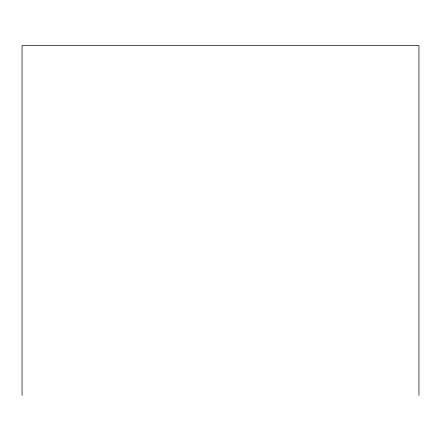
<?xml version="1.0" encoding="UTF-8"?>
<svg xmlns="http://www.w3.org/2000/svg" width="441" height="441" viewBox="0 0 441 441"><rect width="100%" height="100%" fill="white"/><g stroke="black" fill="none" stroke-linecap="round" stroke-linejoin="round"><path stroke-width="0.66" d="M418.95 395.412L418.95 45.588L22.05 45.588L22.05 395.412"/></g></svg>
